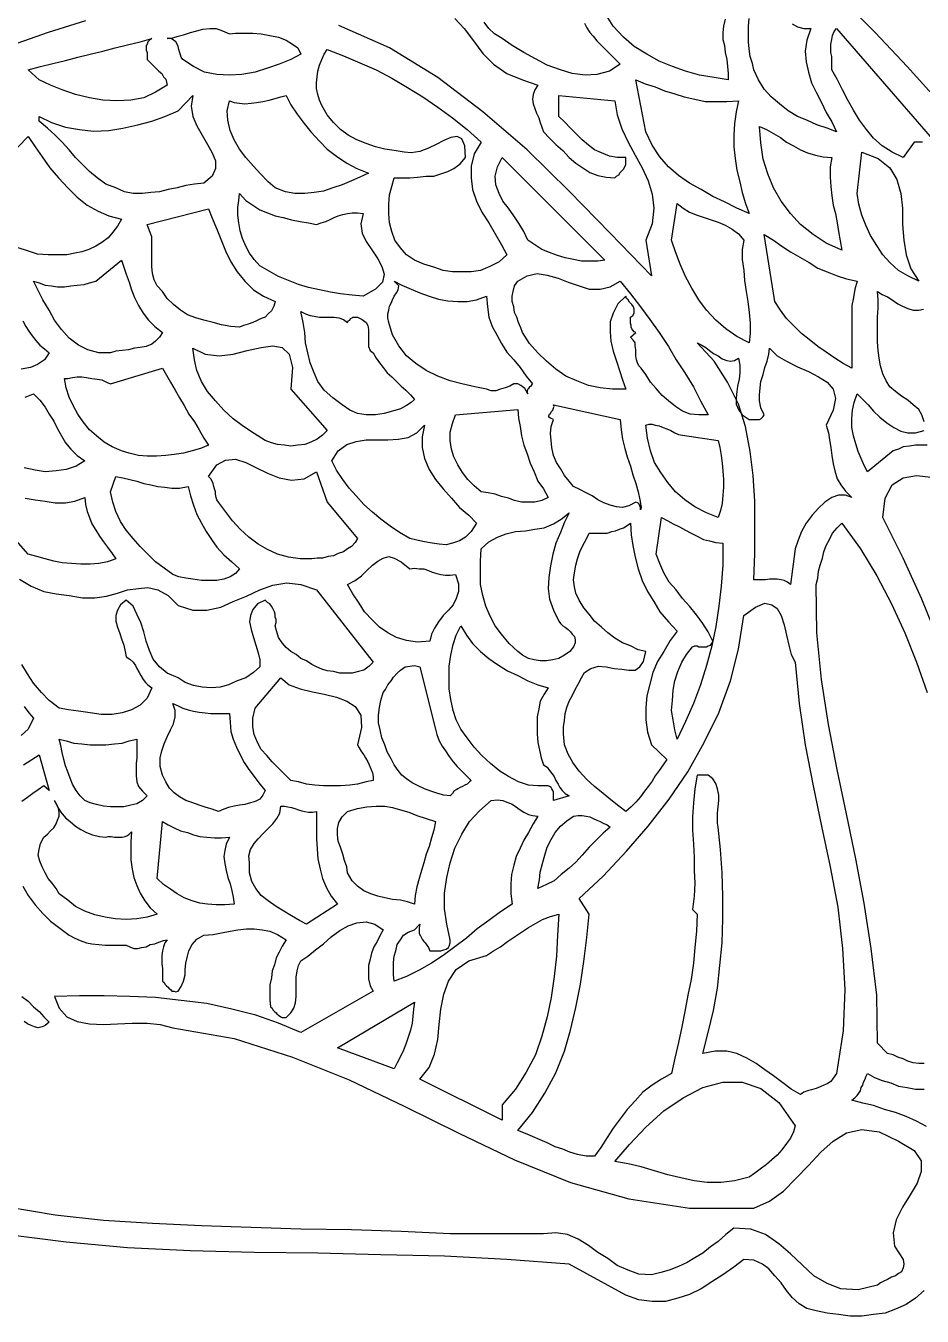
# Model space of a CAD drawing. Extents: x 0.02 to 8.71, y 0.02 to 7.01.
# Drawn here: x 4.804 to 5.957, y 1.88 to 3.54 of the extents above; entities that cross this region are included whole.
import ezdxf

# ---------------------------------------------------------------- set-up
doc = ezdxf.new("R2010")
doc.units = 0
doc.layers.add('1', color=7, linetype='Continuous')

msp = doc.modelspace()

# ---------------------------------------------------------------- linework, layer by layer
for points in [[(4.799, 2.291), (4.807, 2.285), (4.814, 2.278), (4.821, 2.272), (4.827, 2.265), (4.834, 2.258), (4.829, 2.254), (4.825, 2.252), (4.82, 2.251), (4.815, 2.252), (4.811, 2.254), (4.806, 2.256), (4.802, 2.259)], [(5.96, 1.913), (5.949, 1.903), (5.937, 1.895), (5.923, 1.889), (5.91, 1.884), (5.895, 1.882), (5.88, 1.88), (5.865, 1.88), (5.85, 1.882), (5.835, 1.884), (5.821, 1.887), (5.809, 1.89), (5.799, 1.896), (5.79, 1.904), (5.783, 1.913), (5.776, 1.923), (5.768, 1.932), (5.76, 1.941), (5.752, 1.947), (5.741, 1.952), (5.728, 1.953), (5.715, 1.943), (5.701, 1.933), (5.687, 1.924), (5.673, 1.915), (5.658, 1.908), (5.643, 1.903), (5.627, 1.899), (5.61, 1.899), (5.593, 1.901), (5.576, 1.907), (5.503, 1.947), (5.423, 1.953), (5.343, 1.957), (5.261, 1.959), (5.18, 1.961), (5.098, 1.962), (5.016, 1.964), (4.935, 1.968), (4.856, 1.975), (4.778, 1.985)]]:
    msp.add_lwpolyline(points)
at = {"layer": '1'}
for points in [[(5.978, 3.443), (5.938, 3.487), (5.897, 3.531), (5.855, 3.573)], [(5.704, 3.548), (5.702, 3.539), (5.701, 3.531), (5.701, 3.522), (5.703, 3.514), (5.704, 3.505), (5.706, 3.496), (5.707, 3.487), (5.708, 3.478), (5.708, 3.47), (5.69, 3.473), (5.671, 3.476), (5.653, 3.481), (5.636, 3.487), (5.619, 3.494), (5.603, 3.503), (5.587, 3.513), (5.573, 3.525), (5.56, 3.539), (5.549, 3.556)], [(4.881, 3.546), (4.833, 3.531), (4.785, 3.514)], [(5.066, 3.529), (5.074, 3.53), (5.085, 3.53), (5.096, 3.53), (5.107, 3.529), (5.118, 3.527), (5.129, 3.525), (5.139, 3.521), (5.147, 3.516), (5.154, 3.511), (5.158, 3.503), (5.145, 3.496), (5.13, 3.49), (5.115, 3.485), (5.099, 3.48), (5.082, 3.477), (5.066, 3.476), (5.05, 3.477), (5.034, 3.48), (5.02, 3.487), (5.006, 3.496), (5.004, 3.499), (5.003, 3.502), (5.002, 3.506), (5.001, 3.509), (5, 3.513), (4.999, 3.516), (4.997, 3.519), (4.994, 3.521), (4.991, 3.523), (4.986, 3.523), (4.993, 3.524), (5, 3.526), (5.007, 3.528), (5.016, 3.531), (5.024, 3.533), (5.032, 3.535), (5.041, 3.536), (5.049, 3.536), (5.057, 3.533), (5.066, 3.529)], [(5.356, 3.549), (5.368, 3.536), (5.38, 3.52), (5.392, 3.504), (5.406, 3.49), (5.423, 3.478), (5.443, 3.47), (5.463, 3.463), (5.459, 3.457), (5.457, 3.451), (5.456, 3.445), (5.457, 3.439), (5.459, 3.433), (5.461, 3.427), (5.464, 3.421), (5.466, 3.415), (5.468, 3.409), (5.47, 3.403), (5.478, 3.395), (5.486, 3.387), (5.495, 3.379), (5.503, 3.37), (5.512, 3.363), (5.521, 3.357), (5.53, 3.351), (5.54, 3.347), (5.551, 3.345), (5.562, 3.344), (5.564, 3.346), (5.567, 3.348), (5.569, 3.351), (5.571, 3.353), (5.573, 3.355), (5.575, 3.358), (5.576, 3.361), (5.576, 3.364), (5.576, 3.367), (5.576, 3.37), (5.565, 3.37), (5.555, 3.372), (5.545, 3.376), (5.536, 3.38), (5.528, 3.386), (5.52, 3.393), (5.512, 3.401), (5.505, 3.408), (5.497, 3.416), (5.49, 3.423), (5.49, 3.45), (5.562, 3.443), (5.565, 3.425), (5.571, 3.407), (5.579, 3.39), (5.588, 3.373), (5.597, 3.357), (5.605, 3.34), (5.61, 3.323), (5.612, 3.305), (5.61, 3.285), (5.602, 3.264), (5.609, 3.218), (5.556, 3.273), (5.503, 3.327), (5.449, 3.38), (5.392, 3.429), (5.334, 3.473), (5.272, 3.511), (5.207, 3.54)], [(5.523, 3.543), (5.526, 3.537), (5.53, 3.531), (5.534, 3.526), (5.539, 3.52), (5.544, 3.515), (5.549, 3.51), (5.554, 3.505), (5.559, 3.5), (5.564, 3.495), (5.569, 3.49), (5.555, 3.481), (5.539, 3.477), (5.524, 3.476), (5.507, 3.478), (5.492, 3.483), (5.475, 3.489), (5.46, 3.497), (5.445, 3.505), (5.43, 3.514), (5.417, 3.523), (5.407, 3.529), (5.4, 3.536), (5.394, 3.544)], [(5.814, 3.536), (5.809, 3.521), (5.807, 3.507), (5.808, 3.493), (5.811, 3.48), (5.815, 3.466), (5.821, 3.454), (5.828, 3.441), (5.834, 3.428), (5.841, 3.416), (5.847, 3.403), (5.835, 3.408), (5.822, 3.412), (5.809, 3.418), (5.797, 3.423), (5.785, 3.43), (5.774, 3.439), (5.763, 3.448), (5.754, 3.458), (5.747, 3.47), (5.741, 3.483), (5.739, 3.491), (5.736, 3.5), (5.735, 3.51), (5.734, 3.519), (5.734, 3.529), (5.734, 3.539), (5.735, 3.549)], [(5.79, 3.542), (5.797, 3.538), (5.805, 3.536), (5.814, 3.536)], [(5.958, 3.39), (5.955, 3.39), (5.952, 3.39), (5.949, 3.39), (5.947, 3.39), (5.933, 3.37), (5.919, 3.377), (5.906, 3.385), (5.895, 3.395), (5.886, 3.406), (5.877, 3.418), (5.869, 3.431), (5.862, 3.444), (5.855, 3.457), (5.848, 3.471), (5.841, 3.483), (5.841, 3.488), (5.841, 3.494), (5.841, 3.5), (5.84, 3.505), (5.84, 3.511), (5.84, 3.516), (5.841, 3.522), (5.842, 3.527), (5.844, 3.532), (5.847, 3.536), (6.066, 3.284)], [(4.966, 3.523), (4.963, 3.521), (4.961, 3.519), (4.96, 3.516), (4.959, 3.514), (4.959, 3.511), (4.959, 3.508), (4.96, 3.505), (4.96, 3.502), (4.96, 3.499), (4.96, 3.496), (4.963, 3.493), (4.966, 3.49), (4.969, 3.487), (4.972, 3.484), (4.975, 3.481), (4.979, 3.478), (4.981, 3.474), (4.984, 3.471), (4.985, 3.467), (4.986, 3.463), (4.971, 3.454), (4.956, 3.447), (4.939, 3.444), (4.921, 3.443), (4.903, 3.444), (4.886, 3.447), (4.868, 3.451), (4.851, 3.457), (4.836, 3.463), (4.821, 3.47), (4.807, 3.483), (4.823, 3.487), (4.839, 3.491), (4.855, 3.495), (4.871, 3.499), (4.887, 3.503), (4.903, 3.507), (4.919, 3.511), (4.935, 3.515), (4.951, 3.519), (4.966, 3.523)], [(5.39, 3.39), (5.381, 3.375), (5.377, 3.359), (5.377, 3.344), (5.379, 3.329), (5.384, 3.314), (5.391, 3.3), (5.4, 3.286), (5.408, 3.272), (5.416, 3.258), (5.423, 3.245), (5.413, 3.236), (5.401, 3.23), (5.389, 3.225), (5.377, 3.223), (5.365, 3.223), (5.353, 3.223), (5.341, 3.225), (5.329, 3.229), (5.316, 3.233), (5.304, 3.238), (5.294, 3.245), (5.286, 3.254), (5.279, 3.264), (5.275, 3.275), (5.272, 3.286), (5.271, 3.298), (5.271, 3.31), (5.272, 3.322), (5.275, 3.333), (5.278, 3.344), (5.288, 3.344), (5.298, 3.344), (5.308, 3.345), (5.319, 3.346), (5.329, 3.346), (5.338, 3.349), (5.347, 3.352), (5.355, 3.356), (5.363, 3.362), (5.37, 3.37), (5.369, 3.385), (5.365, 3.394), (5.359, 3.397), (5.351, 3.396), (5.342, 3.392), (5.332, 3.387), (5.322, 3.382), (5.311, 3.378), (5.3, 3.376), (5.291, 3.377), (5.278, 3.379), (5.266, 3.381), (5.254, 3.384), (5.242, 3.388), (5.23, 3.393), (5.219, 3.399), (5.209, 3.406), (5.2, 3.415), (5.192, 3.425), (5.185, 3.437), (5.182, 3.444), (5.18, 3.451), (5.178, 3.459), (5.178, 3.466), (5.179, 3.474), (5.18, 3.481), (5.182, 3.489), (5.185, 3.496), (5.188, 3.503), (5.192, 3.509), (5.213, 3.501), (5.234, 3.492), (5.255, 3.483), (5.275, 3.472), (5.295, 3.46), (5.315, 3.448), (5.334, 3.435), (5.353, 3.421), (5.372, 3.406), (5.39, 3.39)], [(5.721, 3.443), (5.718, 3.429), (5.716, 3.414), (5.715, 3.399), (5.715, 3.384), (5.717, 3.369), (5.719, 3.354), (5.723, 3.339), (5.726, 3.325), (5.73, 3.311), (5.735, 3.298), (5.719, 3.305), (5.703, 3.313), (5.688, 3.32), (5.673, 3.329), (5.658, 3.337), (5.644, 3.347), (5.631, 3.358), (5.62, 3.371), (5.61, 3.386), (5.602, 3.403), (5.589, 3.47), (5.601, 3.465), (5.614, 3.461), (5.626, 3.456), (5.639, 3.452), (5.651, 3.448), (5.665, 3.445), (5.678, 3.442), (5.692, 3.442), (5.706, 3.442), (5.721, 3.443)], [(5.033, 3.337), (5.021, 3.336), (5.01, 3.334), (4.999, 3.331), (4.987, 3.329), (4.976, 3.326), (4.965, 3.325), (4.954, 3.324), (4.942, 3.324), (4.931, 3.326), (4.92, 3.331), (4.907, 3.336), (4.896, 3.344), (4.886, 3.352), (4.877, 3.361), (4.868, 3.37), (4.86, 3.38), (4.851, 3.39), (4.842, 3.399), (4.832, 3.408), (4.821, 3.417), (4.821, 3.423), (4.837, 3.415), (4.855, 3.409), (4.873, 3.406), (4.891, 3.404), (4.911, 3.405), (4.929, 3.408), (4.948, 3.412), (4.966, 3.417), (4.983, 3.423), (5, 3.43), (5.019, 3.45), (5.017, 3.436), (5.019, 3.423), (5.024, 3.411), (5.031, 3.399), (5.038, 3.387), (5.044, 3.376), (5.048, 3.366), (5.048, 3.356), (5.044, 3.346), (5.033, 3.337)], [(5.245, 3.35), (5.234, 3.345), (5.223, 3.34), (5.211, 3.335), (5.199, 3.331), (5.187, 3.327), (5.175, 3.325), (5.163, 3.324), (5.15, 3.324), (5.138, 3.326), (5.125, 3.331), (5.116, 3.339), (5.106, 3.349), (5.097, 3.359), (5.087, 3.37), (5.079, 3.381), (5.072, 3.393), (5.067, 3.405), (5.064, 3.418), (5.063, 3.43), (5.066, 3.443), (5.072, 3.441), (5.079, 3.44), (5.086, 3.439), (5.094, 3.44), (5.101, 3.441), (5.109, 3.442), (5.117, 3.444), (5.125, 3.446), (5.132, 3.448), (5.139, 3.45), (5.145, 3.438), (5.153, 3.426), (5.162, 3.414), (5.171, 3.403), (5.182, 3.391), (5.192, 3.381), (5.204, 3.372), (5.217, 3.363), (5.23, 3.356), (5.245, 3.35)], [(5.841, 3.37), (5.839, 3.358), (5.839, 3.345), (5.84, 3.333), (5.841, 3.321), (5.843, 3.309), (5.846, 3.298), (5.848, 3.286), (5.85, 3.275), (5.852, 3.263), (5.854, 3.251), (5.834, 3.26), (5.817, 3.271), (5.801, 3.284), (5.788, 3.298), (5.776, 3.314), (5.766, 3.331), (5.759, 3.349), (5.753, 3.368), (5.75, 3.389), (5.748, 3.41), (5.757, 3.406), (5.766, 3.401), (5.775, 3.396), (5.783, 3.39), (5.792, 3.385), (5.801, 3.38), (5.81, 3.376), (5.82, 3.373), (5.83, 3.371), (5.841, 3.37)], [(4.781, 3.37), (4.807, 3.397), (4.816, 3.384), (4.825, 3.371), (4.835, 3.357), (4.846, 3.344), (4.858, 3.331), (4.87, 3.319), (4.883, 3.309), (4.897, 3.301), (4.911, 3.295), (4.927, 3.291), (4.922, 3.282), (4.916, 3.274), (4.91, 3.267), (4.902, 3.261), (4.894, 3.256), (4.885, 3.252), (4.876, 3.249), (4.867, 3.247), (4.857, 3.245), (4.847, 3.245), (4.833, 3.245), (4.819, 3.246), (4.806, 3.25), (4.794, 3.254)], [(5.549, 3.238), (5.54, 3.237), (5.53, 3.237), (5.519, 3.237), (5.509, 3.239), (5.498, 3.241), (5.488, 3.244), (5.478, 3.248), (5.468, 3.252), (5.459, 3.258), (5.45, 3.264), (5.445, 3.275), (5.439, 3.285), (5.432, 3.295), (5.425, 3.305), (5.418, 3.314), (5.413, 3.324), (5.409, 3.335), (5.408, 3.346), (5.411, 3.358), (5.417, 3.37), (5.549, 3.238)], [(5.953, 3.211), (5.939, 3.218), (5.927, 3.225), (5.916, 3.235), (5.907, 3.245), (5.899, 3.257), (5.891, 3.27), (5.885, 3.283), (5.88, 3.296), (5.876, 3.31), (5.874, 3.324), (5.88, 3.377), (5.901, 3.369), (5.916, 3.357), (5.925, 3.342), (5.93, 3.324), (5.932, 3.305), (5.932, 3.284), (5.934, 3.264), (5.937, 3.245), (5.943, 3.227), (5.953, 3.211)], [(5.178, 3.284), (5.184, 3.286), (5.19, 3.288), (5.195, 3.29), (5.201, 3.293), (5.206, 3.295), (5.212, 3.297), (5.218, 3.298), (5.224, 3.299), (5.231, 3.299), (5.238, 3.298), (5.235, 3.285), (5.237, 3.273), (5.242, 3.262), (5.25, 3.25), (5.257, 3.24), (5.262, 3.23), (5.265, 3.22), (5.263, 3.21), (5.254, 3.201), (5.238, 3.192), (5.224, 3.193), (5.209, 3.195), (5.196, 3.197), (5.182, 3.2), (5.168, 3.203), (5.155, 3.207), (5.142, 3.212), (5.129, 3.217), (5.117, 3.224), (5.105, 3.231), (5.098, 3.239), (5.092, 3.247), (5.087, 3.256), (5.083, 3.266), (5.08, 3.276), (5.078, 3.286), (5.077, 3.296), (5.077, 3.306), (5.078, 3.315), (5.079, 3.324), (5.087, 3.315), (5.096, 3.309), (5.105, 3.303), (5.115, 3.299), (5.125, 3.295), (5.135, 3.293), (5.146, 3.29), (5.157, 3.288), (5.168, 3.286), (5.178, 3.284)], [(5.125, 3.185), (5.123, 3.179), (5.12, 3.173), (5.116, 3.169), (5.112, 3.165), (5.107, 3.163), (5.101, 3.16), (5.096, 3.158), (5.09, 3.156), (5.084, 3.154), (5.079, 3.152), (5.068, 3.153), (5.056, 3.155), (5.045, 3.158), (5.033, 3.161), (5.023, 3.164), (5.012, 3.168), (5.003, 3.174), (4.994, 3.181), (4.986, 3.189), (4.98, 3.198), (4.973, 3.205), (4.969, 3.213), (4.967, 3.221), (4.966, 3.23), (4.966, 3.24), (4.966, 3.25), (4.966, 3.259), (4.966, 3.268), (4.963, 3.276), (4.96, 3.284), (5.039, 3.304), (5.044, 3.292), (5.05, 3.278), (5.055, 3.265), (5.061, 3.25), (5.068, 3.236), (5.076, 3.223), (5.086, 3.211), (5.097, 3.2), (5.11, 3.192), (5.125, 3.185)], [(5.728, 3.264), (5.726, 3.252), (5.726, 3.239), (5.728, 3.225), (5.729, 3.212), (5.731, 3.198), (5.733, 3.185), (5.735, 3.171), (5.736, 3.157), (5.736, 3.144), (5.735, 3.132), (5.719, 3.14), (5.705, 3.15), (5.692, 3.161), (5.68, 3.174), (5.67, 3.187), (5.661, 3.202), (5.653, 3.217), (5.646, 3.233), (5.64, 3.249), (5.635, 3.264), (5.642, 3.311), (5.65, 3.305), (5.658, 3.3), (5.668, 3.296), (5.677, 3.293), (5.686, 3.29), (5.695, 3.287), (5.704, 3.283), (5.713, 3.278), (5.721, 3.272), (5.728, 3.264)], [(5.874, 3.211), (5.871, 3.201), (5.869, 3.19), (5.867, 3.18), (5.867, 3.168), (5.867, 3.157), (5.867, 3.145), (5.867, 3.134), (5.867, 3.122), (5.867, 3.11), (5.867, 3.099), (5.856, 3.105), (5.845, 3.112), (5.834, 3.12), (5.823, 3.127), (5.812, 3.136), (5.802, 3.144), (5.793, 3.153), (5.783, 3.163), (5.775, 3.174), (5.768, 3.185), (5.754, 3.271), (5.766, 3.264), (5.777, 3.256), (5.788, 3.249), (5.8, 3.242), (5.812, 3.235), (5.823, 3.228), (5.835, 3.223), (5.848, 3.218), (5.86, 3.214), (5.874, 3.211)], [(4.98, 3.145), (4.976, 3.139), (4.971, 3.134), (4.966, 3.13), (4.959, 3.127), (4.951, 3.126), (4.944, 3.125), (4.936, 3.123), (4.928, 3.122), (4.92, 3.121), (4.913, 3.119), (4.898, 3.119), (4.884, 3.123), (4.872, 3.129), (4.86, 3.138), (4.85, 3.149), (4.841, 3.161), (4.834, 3.174), (4.826, 3.187), (4.82, 3.199), (4.814, 3.211), (4.821, 3.209), (4.829, 3.206), (4.837, 3.205), (4.845, 3.204), (4.854, 3.204), (4.862, 3.205), (4.87, 3.206), (4.879, 3.207), (4.886, 3.209), (4.894, 3.211), (4.927, 3.238), (4.93, 3.229), (4.933, 3.22), (4.937, 3.21), (4.94, 3.2), (4.944, 3.19), (4.949, 3.18), (4.955, 3.17), (4.962, 3.161), (4.97, 3.153), (4.98, 3.145)], [(5.569, 3.211), (5.582, 3.195), (5.595, 3.178), (5.607, 3.162), (5.619, 3.145), (5.631, 3.127), (5.641, 3.11), (5.652, 3.093), (5.663, 3.075), (5.672, 3.057), (5.682, 3.039), (5.67, 3.039), (5.659, 3.04), (5.649, 3.044), (5.64, 3.05), (5.631, 3.057), (5.623, 3.064), (5.615, 3.073), (5.608, 3.081), (5.602, 3.091), (5.596, 3.099), (5.593, 3.102), (5.591, 3.106), (5.59, 3.11), (5.589, 3.115), (5.589, 3.119), (5.589, 3.123), (5.588, 3.128), (5.588, 3.132), (5.586, 3.135), (5.582, 3.139), (5.589, 3.145), (5.587, 3.146), (5.585, 3.148), (5.584, 3.15), (5.583, 3.152), (5.583, 3.154), (5.582, 3.157), (5.582, 3.159), (5.582, 3.162), (5.582, 3.165), (5.585, 3.167), (5.587, 3.17), (5.587, 3.173), (5.587, 3.175), (5.586, 3.178), (5.584, 3.181), (5.581, 3.184), (5.579, 3.187), (5.577, 3.189), (5.576, 3.192), (5.566, 3.182), (5.56, 3.17), (5.556, 3.159), (5.556, 3.146), (5.557, 3.134), (5.56, 3.121), (5.564, 3.108), (5.568, 3.096), (5.572, 3.084), (5.576, 3.072), (5.559, 3.072), (5.543, 3.074), (5.528, 3.077), (5.513, 3.083), (5.499, 3.089), (5.486, 3.098), (5.474, 3.108), (5.463, 3.119), (5.452, 3.131), (5.443, 3.145), (5.441, 3.151), (5.438, 3.158), (5.436, 3.165), (5.433, 3.171), (5.432, 3.178), (5.43, 3.185), (5.43, 3.192), (5.431, 3.198), (5.433, 3.205), (5.437, 3.211), (5.449, 3.218), (5.462, 3.221), (5.475, 3.219), (5.489, 3.215), (5.502, 3.21), (5.516, 3.205), (5.529, 3.201), (5.543, 3.201), (5.556, 3.204), (5.569, 3.211)], [(5.397, 3.192), (5.398, 3.178), (5.4, 3.165), (5.404, 3.153), (5.41, 3.142), (5.416, 3.131), (5.423, 3.12), (5.432, 3.11), (5.44, 3.1), (5.448, 3.089), (5.456, 3.079), (5.455, 3.078), (5.454, 3.076), (5.452, 3.075), (5.451, 3.073), (5.45, 3.072), (5.449, 3.07), (5.449, 3.068), (5.45, 3.066), (5.446, 3.073), (5.441, 3.077), (5.437, 3.079), (5.432, 3.079), (5.427, 3.076), (5.421, 3.074), (5.415, 3.072), (5.409, 3.07), (5.403, 3.07), (5.397, 3.072), (5.382, 3.075), (5.365, 3.079), (5.35, 3.083), (5.334, 3.089), (5.319, 3.096), (5.306, 3.105), (5.294, 3.115), (5.284, 3.128), (5.276, 3.142), (5.271, 3.158), (5.27, 3.164), (5.27, 3.169), (5.271, 3.174), (5.272, 3.179), (5.274, 3.183), (5.276, 3.187), (5.278, 3.192), (5.281, 3.196), (5.283, 3.2), (5.284, 3.205), (5.278, 3.211), (5.288, 3.206), (5.3, 3.201), (5.311, 3.196), (5.323, 3.192), (5.335, 3.188), (5.347, 3.186), (5.36, 3.185), (5.372, 3.185), (5.384, 3.187), (5.397, 3.192)], [(5.96, 3.03), (5.957, 3.039), (5.953, 3.046), (5.946, 3.052), (5.939, 3.058), (5.931, 3.063), (5.923, 3.069), (5.916, 3.075), (5.911, 3.083), (5.907, 3.092), (5.904, 3.102), (5.902, 3.112), (5.901, 3.122), (5.9, 3.133), (5.9, 3.144), (5.9, 3.155), (5.9, 3.165), (5.901, 3.177), (5.901, 3.187), (5.9, 3.198), (5.906, 3.194), (5.913, 3.191), (5.919, 3.187), (5.926, 3.182), (5.932, 3.179), (5.939, 3.176), (5.946, 3.174), (5.953, 3.174), (5.959, 3.175)], [(5.218, 3.158), (5.219, 3.16), (5.221, 3.161), (5.222, 3.163), (5.224, 3.164), (5.225, 3.165), (5.227, 3.165), (5.229, 3.165), (5.231, 3.165), (5.237, 3.162), (5.242, 3.158), (5.244, 3.154), (5.245, 3.149), (5.245, 3.143), (5.245, 3.138), (5.245, 3.132), (5.245, 3.127), (5.247, 3.122), (5.251, 3.119), (5.255, 3.112), (5.259, 3.106), (5.264, 3.1), (5.269, 3.093), (5.275, 3.088), (5.281, 3.082), (5.287, 3.076), (5.293, 3.071), (5.299, 3.065), (5.304, 3.059), (5.3, 3.055), (5.294, 3.051), (5.286, 3.047), (5.276, 3.044), (5.265, 3.041), (5.254, 3.039), (5.242, 3.039), (5.231, 3.041), (5.221, 3.045), (5.211, 3.052), (5.199, 3.061), (5.188, 3.071), (5.18, 3.082), (5.175, 3.093), (5.17, 3.106), (5.167, 3.119), (5.164, 3.132), (5.163, 3.145), (5.161, 3.158), (5.158, 3.172), (5.164, 3.169), (5.17, 3.167), (5.175, 3.166), (5.182, 3.165), (5.188, 3.165), (5.195, 3.165), (5.201, 3.165), (5.207, 3.164), (5.213, 3.162), (5.218, 3.158)], [(4.8, 3.16), (4.804, 3.153), (4.808, 3.147), (4.812, 3.141), (4.817, 3.135), (4.822, 3.129), (4.828, 3.124), (4.834, 3.119), (4.828, 3.11), (4.819, 3.104), (4.81, 3.1), (4.798, 3.098)], [(5.145, 3.072), (5.192, 3.019), (5.186, 3.013), (5.179, 3.008), (5.171, 3.004), (5.163, 3.001), (5.154, 3), (5.145, 2.999), (5.137, 3), (5.128, 3.001), (5.12, 3.003), (5.112, 3.006), (5.098, 3.015), (5.084, 3.024), (5.071, 3.034), (5.059, 3.045), (5.048, 3.057), (5.038, 3.069), (5.03, 3.082), (5.024, 3.096), (5.021, 3.11), (5.019, 3.125), (5.035, 3.117), (5.053, 3.115), (5.071, 3.117), (5.089, 3.122), (5.107, 3.126), (5.122, 3.128), (5.134, 3.126), (5.143, 3.117), (5.147, 3.1), (5.145, 3.072)], [(5.721, 3.112), (5.723, 3.103), (5.723, 3.093), (5.722, 3.085), (5.72, 3.076), (5.719, 3.069), (5.718, 3.061), (5.718, 3.053), (5.721, 3.046), (5.726, 3.039), (5.735, 3.033), (5.737, 3.033), (5.74, 3.033), (5.743, 3.033), (5.746, 3.033), (5.748, 3.033), (5.75, 3.034), (5.752, 3.036), (5.753, 3.037), (5.754, 3.039), (5.75, 3.048), (5.748, 3.057), (5.748, 3.065), (5.749, 3.074), (5.75, 3.082), (5.753, 3.091), (5.755, 3.1), (5.758, 3.108), (5.76, 3.117), (5.761, 3.125), (5.771, 3.115), (5.783, 3.108), (5.797, 3.101), (5.811, 3.095), (5.824, 3.088), (5.835, 3.081), (5.843, 3.072), (5.846, 3.06), (5.843, 3.045), (5.834, 3.026), (5.837, 3.016), (5.838, 3.007), (5.84, 2.997), (5.841, 2.987), (5.843, 2.976), (5.845, 2.967), (5.848, 2.957), (5.853, 2.949), (5.859, 2.941), (5.867, 2.933), (5.859, 2.936), (5.85, 2.936), (5.841, 2.933), (5.832, 2.927), (5.824, 2.919), (5.816, 2.91), (5.808, 2.9), (5.802, 2.889), (5.798, 2.878), (5.794, 2.867), (5.788, 2.821), (5.784, 2.824), (5.78, 2.826), (5.776, 2.827), (5.771, 2.828), (5.766, 2.828), (5.761, 2.828), (5.756, 2.827), (5.751, 2.827), (5.746, 2.827), (5.741, 2.827), (5.742, 2.861), (5.742, 2.895), (5.742, 2.928), (5.74, 2.961), (5.736, 2.992), (5.73, 3.024), (5.721, 3.053), (5.707, 3.081), (5.69, 3.108), (5.668, 3.132), (5.674, 3.129), (5.679, 3.126), (5.684, 3.122), (5.689, 3.118), (5.695, 3.115), (5.7, 3.111), (5.706, 3.109), (5.711, 3.108), (5.716, 3.109), (5.721, 3.112)], [(5.039, 3), (5.029, 2.996), (5.018, 2.993), (5.007, 2.99), (4.995, 2.988), (4.984, 2.987), (4.972, 2.986), (4.96, 2.986), (4.949, 2.987), (4.937, 2.99), (4.927, 2.993), (4.915, 2.998), (4.905, 3.004), (4.895, 3.012), (4.886, 3.02), (4.878, 3.03), (4.871, 3.04), (4.865, 3.051), (4.86, 3.062), (4.856, 3.074), (4.854, 3.086), (4.858, 3.086), (4.864, 3.087), (4.87, 3.088), (4.876, 3.088), (4.882, 3.087), (4.889, 3.086), (4.896, 3.085), (4.902, 3.084), (4.908, 3.081), (4.913, 3.079), (4.98, 3.099), (4.985, 3.09), (4.99, 3.081), (4.996, 3.071), (5.002, 3.061), (5.008, 3.051), (5.014, 3.04), (5.021, 3.03), (5.027, 3.02), (5.033, 3.009), (5.039, 3)], [(4.814, 3.066), (4.822, 3.058), (4.829, 3.049), (4.834, 3.04), (4.84, 3.031), (4.845, 3.021), (4.85, 3.012), (4.855, 3.003), (4.862, 2.995), (4.87, 2.987), (4.88, 2.98), (4.869, 2.973), (4.856, 2.969), (4.843, 2.967), (4.829, 2.966), (4.816, 2.968), (4.802, 2.971)], [(4.803, 3.062), (4.814, 3.066)], [(5.964, 3), (5.956, 3), (5.949, 3), (5.941, 2.999), (5.933, 2.998), (5.927, 2.995), (5.92, 2.993), (5.887, 2.966), (5.883, 2.974), (5.879, 2.983), (5.875, 2.992), (5.872, 3.002), (5.869, 3.012), (5.867, 3.023), (5.867, 3.034), (5.868, 3.045), (5.87, 3.055), (5.874, 3.066), (5.88, 3.06), (5.888, 3.052), (5.895, 3.044), (5.903, 3.036), (5.912, 3.029), (5.921, 3.023), (5.93, 3.018), (5.939, 3.016), (5.949, 3.016), (5.96, 3.019)], [(5.476, 2.933), (5.468, 2.929), (5.459, 2.927), (5.451, 2.927), (5.442, 2.927), (5.433, 2.929), (5.425, 2.932), (5.416, 2.934), (5.408, 2.937), (5.399, 2.939), (5.39, 2.94), (5.381, 2.948), (5.373, 2.956), (5.366, 2.965), (5.36, 2.975), (5.355, 2.985), (5.352, 2.995), (5.35, 3.006), (5.35, 3.017), (5.353, 3.028), (5.357, 3.039), (5.437, 3.046), (5.438, 3.035), (5.44, 3.024), (5.442, 3.012), (5.445, 3), (5.449, 2.989), (5.453, 2.977), (5.458, 2.966), (5.463, 2.954), (5.47, 2.944), (5.476, 2.933)], [(5.569, 3.033), (5.57, 3.02), (5.572, 3.008), (5.575, 2.996), (5.578, 2.985), (5.582, 2.973), (5.585, 2.962), (5.589, 2.951), (5.592, 2.94), (5.594, 2.93), (5.596, 2.92), (5.595, 2.917), (5.595, 2.92), (5.594, 2.922), (5.593, 2.925), (5.591, 2.926), (5.589, 2.927), (5.58, 2.922), (5.572, 2.92), (5.564, 2.921), (5.556, 2.923), (5.548, 2.926), (5.54, 2.93), (5.533, 2.935), (5.525, 2.939), (5.517, 2.943), (5.509, 2.947), (5.503, 2.954), (5.497, 2.961), (5.492, 2.97), (5.487, 2.978), (5.483, 2.987), (5.481, 2.997), (5.48, 3.006), (5.479, 3.015), (5.48, 3.024), (5.483, 3.033), (5.479, 3.035), (5.477, 3.036), (5.477, 3.038), (5.478, 3.04), (5.479, 3.041), (5.48, 3.043), (5.482, 3.045), (5.483, 3.048), (5.484, 3.05), (5.483, 3.052), (5.569, 3.033)], [(5.317, 3.026), (5.314, 3.011), (5.314, 2.997), (5.317, 2.983), (5.323, 2.969), (5.331, 2.956), (5.341, 2.944), (5.352, 2.932), (5.362, 2.92), (5.374, 2.91), (5.384, 2.9), (5.377, 2.889), (5.37, 2.882), (5.362, 2.877), (5.353, 2.874), (5.345, 2.872), (5.336, 2.873), (5.327, 2.874), (5.317, 2.876), (5.307, 2.878), (5.298, 2.88), (5.285, 2.888), (5.273, 2.896), (5.261, 2.905), (5.25, 2.914), (5.239, 2.924), (5.229, 2.935), (5.22, 2.945), (5.212, 2.956), (5.204, 2.968), (5.198, 2.98), (5.206, 2.993), (5.217, 3.001), (5.229, 3.005), (5.242, 3.007), (5.256, 3.007), (5.27, 3.007), (5.283, 3.008), (5.296, 3.01), (5.307, 3.016), (5.317, 3.026)], [(5.695, 3.006), (5.697, 2.997), (5.699, 2.987), (5.7, 2.977), (5.701, 2.967), (5.702, 2.956), (5.702, 2.946), (5.701, 2.936), (5.7, 2.925), (5.698, 2.916), (5.695, 2.907), (5.68, 2.913), (5.665, 2.921), (5.652, 2.93), (5.64, 2.94), (5.63, 2.952), (5.621, 2.965), (5.613, 2.978), (5.608, 2.993), (5.604, 3.009), (5.602, 3.026), (5.606, 3.027), (5.61, 3.027), (5.614, 3.026), (5.619, 3.025), (5.624, 3.023), (5.629, 3.021), (5.634, 3.019), (5.639, 3.016), (5.644, 3.014), (5.649, 3.013), (5.695, 3.006)], [(5.192, 2.927), (5.231, 2.88), (5.228, 2.875), (5.223, 2.87), (5.218, 2.867), (5.213, 2.863), (5.206, 2.861), (5.2, 2.858), (5.193, 2.857), (5.186, 2.855), (5.179, 2.855), (5.172, 2.854), (5.157, 2.854), (5.142, 2.856), (5.128, 2.86), (5.115, 2.866), (5.103, 2.873), (5.091, 2.882), (5.08, 2.892), (5.07, 2.903), (5.061, 2.915), (5.052, 2.927), (5.05, 2.93), (5.049, 2.933), (5.048, 2.937), (5.048, 2.94), (5.047, 2.944), (5.046, 2.947), (5.045, 2.951), (5.044, 2.954), (5.042, 2.957), (5.039, 2.96), (5.05, 2.975), (5.061, 2.981), (5.074, 2.982), (5.087, 2.978), (5.101, 2.971), (5.115, 2.964), (5.13, 2.958), (5.146, 2.955), (5.162, 2.957), (5.178, 2.966), (5.192, 2.927)], [(5.013, 2.947), (5.016, 2.935), (5.02, 2.923), (5.024, 2.911), (5.03, 2.9), (5.036, 2.889), (5.043, 2.879), (5.05, 2.869), (5.059, 2.859), (5.069, 2.85), (5.079, 2.841), (5.074, 2.835), (5.067, 2.831), (5.059, 2.828), (5.05, 2.826), (5.04, 2.826), (5.03, 2.826), (5.019, 2.828), (5.01, 2.829), (5.001, 2.831), (4.993, 2.834), (4.982, 2.842), (4.971, 2.85), (4.961, 2.86), (4.951, 2.87), (4.942, 2.88), (4.933, 2.891), (4.926, 2.902), (4.92, 2.915), (4.916, 2.927), (4.913, 2.94), (4.92, 2.96), (4.929, 2.958), (4.938, 2.956), (4.947, 2.954), (4.956, 2.951), (4.965, 2.949), (4.974, 2.947), (4.983, 2.946), (4.992, 2.945), (5.002, 2.945), (5.013, 2.947)], [(5.979, 2.748), (5.957, 2.802), (5.933, 2.855), (5.907, 2.907), (5.91, 2.932), (5.919, 2.949), (5.933, 2.958), (5.95, 2.961), (5.969, 2.959)], [(4.88, 2.933), (4.881, 2.924), (4.883, 2.915), (4.886, 2.907), (4.889, 2.899), (4.894, 2.891), (4.899, 2.883), (4.904, 2.876), (4.909, 2.869), (4.915, 2.861), (4.92, 2.854), (4.909, 2.85), (4.898, 2.848), (4.887, 2.847), (4.875, 2.847), (4.863, 2.848), (4.851, 2.849), (4.84, 2.851), (4.829, 2.854), (4.818, 2.857), (4.807, 2.86), (4.754, 2.92)], [(4.803, 2.932), (4.816, 2.93), (4.829, 2.928), (4.842, 2.926), (4.855, 2.926), (4.867, 2.928), (4.88, 2.933)], [(5.503, 2.913), (5.497, 2.901), (5.492, 2.888), (5.486, 2.874), (5.482, 2.86), (5.479, 2.845), (5.477, 2.83), (5.476, 2.816), (5.478, 2.802), (5.483, 2.788), (5.49, 2.774), (5.492, 2.771), (5.495, 2.768), (5.498, 2.766), (5.502, 2.763), (5.505, 2.76), (5.507, 2.757), (5.51, 2.754), (5.511, 2.75), (5.511, 2.746), (5.509, 2.741), (5.504, 2.735), (5.497, 2.73), (5.49, 2.726), (5.482, 2.724), (5.474, 2.723), (5.466, 2.723), (5.458, 2.724), (5.451, 2.726), (5.443, 2.73), (5.437, 2.735), (5.426, 2.745), (5.416, 2.757), (5.408, 2.768), (5.401, 2.781), (5.396, 2.793), (5.392, 2.807), (5.389, 2.821), (5.389, 2.836), (5.389, 2.851), (5.39, 2.867), (5.4, 2.876), (5.411, 2.882), (5.422, 2.886), (5.434, 2.889), (5.447, 2.89), (5.459, 2.892), (5.471, 2.894), (5.483, 2.899), (5.493, 2.905), (5.503, 2.913)], [(5.701, 2.874), (5.701, 2.846), (5.699, 2.819), (5.696, 2.793), (5.692, 2.767), (5.687, 2.742), (5.68, 2.717), (5.672, 2.692), (5.663, 2.668), (5.653, 2.645), (5.642, 2.622), (5.639, 2.634), (5.637, 2.647), (5.635, 2.659), (5.636, 2.672), (5.637, 2.685), (5.639, 2.697), (5.643, 2.709), (5.648, 2.721), (5.654, 2.731), (5.662, 2.741), (5.665, 2.742), (5.668, 2.742), (5.67, 2.741), (5.673, 2.741), (5.677, 2.741), (5.68, 2.741), (5.682, 2.742), (5.685, 2.743), (5.687, 2.745), (5.688, 2.748), (5.682, 2.76), (5.675, 2.771), (5.667, 2.782), (5.658, 2.793), (5.649, 2.803), (5.641, 2.814), (5.632, 2.824), (5.625, 2.836), (5.62, 2.848), (5.615, 2.86), (5.622, 2.907), (5.63, 2.903), (5.637, 2.899), (5.645, 2.895), (5.653, 2.891), (5.66, 2.887), (5.668, 2.883), (5.676, 2.879), (5.684, 2.877), (5.692, 2.875), (5.701, 2.874)], [(5.642, 2.761), (5.633, 2.749), (5.625, 2.735), (5.617, 2.722), (5.611, 2.708), (5.607, 2.693), (5.603, 2.678), (5.602, 2.663), (5.602, 2.647), (5.604, 2.631), (5.609, 2.615), (5.629, 2.596), (5.624, 2.589), (5.619, 2.582), (5.614, 2.575), (5.61, 2.568), (5.605, 2.561), (5.6, 2.555), (5.595, 2.548), (5.589, 2.541), (5.583, 2.535), (5.576, 2.529), (5.567, 2.536), (5.557, 2.544), (5.547, 2.552), (5.536, 2.561), (5.526, 2.57), (5.516, 2.581), (5.508, 2.592), (5.502, 2.603), (5.497, 2.615), (5.496, 2.629), (5.496, 2.638), (5.497, 2.646), (5.498, 2.655), (5.5, 2.663), (5.503, 2.671), (5.507, 2.678), (5.511, 2.686), (5.515, 2.693), (5.519, 2.701), (5.523, 2.708), (5.531, 2.713), (5.541, 2.716), (5.551, 2.715), (5.561, 2.713), (5.571, 2.712), (5.58, 2.711), (5.588, 2.711), (5.594, 2.715), (5.599, 2.722), (5.602, 2.735), (5.592, 2.737), (5.582, 2.742), (5.572, 2.746), (5.562, 2.752), (5.553, 2.759), (5.545, 2.766), (5.536, 2.774), (5.529, 2.783), (5.522, 2.791), (5.516, 2.801), (5.512, 2.81), (5.51, 2.818), (5.509, 2.827), (5.51, 2.836), (5.512, 2.846), (5.514, 2.854), (5.517, 2.863), (5.521, 2.871), (5.525, 2.879), (5.529, 2.887), (5.536, 2.887), (5.541, 2.887), (5.547, 2.887), (5.552, 2.887), (5.558, 2.889), (5.563, 2.89), (5.568, 2.892), (5.573, 2.894), (5.578, 2.897), (5.582, 2.9), (5.583, 2.885), (5.585, 2.871), (5.588, 2.856), (5.592, 2.841), (5.597, 2.826), (5.604, 2.812), (5.612, 2.799), (5.62, 2.786), (5.631, 2.773), (5.642, 2.761)], [(5.96, 2.205), (5.953, 2.205), (5.946, 2.206), (5.939, 2.208), (5.933, 2.211), (5.926, 2.213), (5.92, 2.216), (5.913, 2.218), (5.9, 2.231), (5.899, 2.293), (5.892, 2.353), (5.883, 2.411), (5.872, 2.468), (5.86, 2.526), (5.848, 2.583), (5.837, 2.641), (5.828, 2.699), (5.822, 2.759), (5.821, 2.821), (5.823, 2.829), (5.824, 2.838), (5.826, 2.846), (5.829, 2.855), (5.831, 2.863), (5.834, 2.871), (5.838, 2.879), (5.842, 2.887), (5.848, 2.894), (5.854, 2.9), (5.878, 2.867), (5.899, 2.832), (5.918, 2.796), (5.935, 2.759), (5.95, 2.721), (5.964, 2.682)], [(5.357, 2.834), (5.361, 2.822), (5.361, 2.812), (5.358, 2.803), (5.354, 2.795), (5.348, 2.788), (5.341, 2.781), (5.335, 2.773), (5.33, 2.765), (5.326, 2.757), (5.324, 2.748), (5.308, 2.747), (5.294, 2.749), (5.281, 2.753), (5.27, 2.759), (5.259, 2.766), (5.25, 2.775), (5.24, 2.786), (5.233, 2.797), (5.225, 2.809), (5.218, 2.821), (5.228, 2.826), (5.236, 2.832), (5.243, 2.839), (5.25, 2.846), (5.257, 2.851), (5.264, 2.855), (5.271, 2.857), (5.278, 2.855), (5.287, 2.85), (5.298, 2.841), (5.304, 2.842), (5.31, 2.841), (5.316, 2.841), (5.322, 2.839), (5.327, 2.837), (5.333, 2.835), (5.338, 2.834), (5.344, 2.833), (5.35, 2.833), (5.357, 2.834)], [(4.796, 2.828), (4.811, 2.819), (4.827, 2.812), (4.843, 2.809), (4.86, 2.807), (4.877, 2.804), (4.893, 2.804), (4.908, 2.806), (4.922, 2.81), (4.935, 2.814), (4.949, 2.816), (4.961, 2.817), (4.974, 2.814), (4.987, 2.807), (5, 2.794), (5.019, 2.788), (5.037, 2.788), (5.055, 2.792), (5.071, 2.799), (5.088, 2.806), (5.105, 2.814), (5.122, 2.82), (5.14, 2.823), (5.158, 2.821), (5.178, 2.814), (5.251, 2.721), (5.246, 2.716), (5.239, 2.711), (5.232, 2.709), (5.224, 2.707), (5.216, 2.707), (5.208, 2.707), (5.2, 2.709), (5.192, 2.71), (5.185, 2.712), (5.178, 2.715), (5.172, 2.718), (5.165, 2.723), (5.158, 2.726), (5.152, 2.731), (5.145, 2.735), (5.139, 2.74), (5.134, 2.746), (5.129, 2.753), (5.127, 2.76), (5.125, 2.768), (5.126, 2.772), (5.126, 2.776), (5.125, 2.779), (5.125, 2.783), (5.124, 2.786), (5.122, 2.79), (5.12, 2.793), (5.118, 2.796), (5.115, 2.798), (5.112, 2.801), (5.102, 2.796), (5.096, 2.789), (5.093, 2.781), (5.092, 2.773), (5.094, 2.763), (5.097, 2.753), (5.1, 2.743), (5.103, 2.733), (5.105, 2.724), (5.105, 2.715), (5.097, 2.708), (5.087, 2.701), (5.076, 2.697), (5.065, 2.692), (5.054, 2.689), (5.043, 2.688), (5.031, 2.689), (5.02, 2.691), (5.009, 2.695), (5, 2.701), (4.986, 2.707), (4.976, 2.715), (4.968, 2.725), (4.963, 2.736), (4.959, 2.748), (4.956, 2.76), (4.952, 2.772), (4.947, 2.783), (4.942, 2.793), (4.933, 2.801), (4.926, 2.795), (4.922, 2.788), (4.92, 2.781), (4.92, 2.774), (4.922, 2.766), (4.925, 2.758), (4.927, 2.751), (4.93, 2.743), (4.932, 2.735), (4.933, 2.728), (4.938, 2.725), (4.942, 2.721), (4.945, 2.717), (4.947, 2.713), (4.95, 2.708), (4.952, 2.704), (4.955, 2.699), (4.958, 2.695), (4.961, 2.692), (4.966, 2.688), (4.96, 2.675), (4.951, 2.666), (4.94, 2.66), (4.928, 2.656), (4.915, 2.654), (4.901, 2.654), (4.887, 2.656), (4.872, 2.658), (4.859, 2.66), (4.847, 2.662), (4.834, 2.672), (4.824, 2.682), (4.814, 2.694), (4.806, 2.706), (4.799, 2.718)], [(5.794, 2.721), (5.799, 2.668), (5.807, 2.615), (5.817, 2.562), (5.828, 2.51), (5.839, 2.458), (5.849, 2.406), (5.855, 2.353), (5.858, 2.3), (5.856, 2.247), (5.847, 2.192), (5.843, 2.186), (5.84, 2.182), (5.835, 2.179), (5.831, 2.177), (5.826, 2.175), (5.821, 2.173), (5.815, 2.171), (5.81, 2.17), (5.805, 2.168), (5.801, 2.165), (5.789, 2.172), (5.778, 2.18), (5.766, 2.189), (5.755, 2.197), (5.744, 2.205), (5.732, 2.212), (5.719, 2.218), (5.706, 2.221), (5.691, 2.221), (5.675, 2.218), (5.682, 2.245), (5.689, 2.273), (5.694, 2.302), (5.697, 2.331), (5.7, 2.36), (5.701, 2.391), (5.701, 2.42), (5.7, 2.45), (5.698, 2.48), (5.695, 2.509), (5.694, 2.514), (5.694, 2.52), (5.694, 2.527), (5.695, 2.535), (5.696, 2.543), (5.696, 2.55), (5.694, 2.558), (5.692, 2.565), (5.688, 2.571), (5.682, 2.576), (5.668, 2.576), (5.665, 2.558), (5.663, 2.54), (5.662, 2.522), (5.662, 2.505), (5.663, 2.487), (5.664, 2.47), (5.664, 2.453), (5.665, 2.437), (5.664, 2.42), (5.662, 2.403), (5.668, 2.397), (5.667, 2.375), (5.665, 2.354), (5.663, 2.334), (5.66, 2.313), (5.656, 2.293), (5.652, 2.272), (5.648, 2.252), (5.644, 2.232), (5.639, 2.212), (5.635, 2.192), (5.622, 2.185), (5.61, 2.177), (5.598, 2.168), (5.588, 2.157), (5.578, 2.146), (5.569, 2.134), (5.56, 2.122), (5.552, 2.11), (5.544, 2.097), (5.536, 2.086), (5.525, 2.086), (5.514, 2.088), (5.504, 2.091), (5.495, 2.095), (5.485, 2.098), (5.475, 2.103), (5.466, 2.107), (5.456, 2.111), (5.447, 2.115), (5.437, 2.119), (5.456, 2.142), (5.472, 2.167), (5.486, 2.193), (5.497, 2.221), (5.505, 2.248), (5.512, 2.277), (5.518, 2.307), (5.522, 2.336), (5.526, 2.367), (5.529, 2.397), (5.516, 2.417), (5.547, 2.446), (5.577, 2.478), (5.605, 2.51), (5.632, 2.545), (5.656, 2.58), (5.677, 2.618), (5.696, 2.656), (5.711, 2.697), (5.721, 2.738), (5.728, 2.781), (5.743, 2.792), (5.755, 2.797), (5.764, 2.795), (5.771, 2.79), (5.776, 2.781), (5.78, 2.769), (5.783, 2.756), (5.786, 2.743), (5.789, 2.731), (5.794, 2.721)], [(5.476, 2.688), (5.471, 2.68), (5.466, 2.671), (5.464, 2.661), (5.462, 2.651), (5.462, 2.64), (5.462, 2.629), (5.463, 2.618), (5.465, 2.608), (5.467, 2.598), (5.47, 2.589), (5.475, 2.586), (5.478, 2.582), (5.481, 2.578), (5.484, 2.574), (5.486, 2.569), (5.489, 2.564), (5.491, 2.56), (5.494, 2.556), (5.498, 2.552), (5.503, 2.549), (5.483, 2.543), (5.483, 2.545), (5.483, 2.548), (5.483, 2.551), (5.483, 2.554), (5.482, 2.556), (5.481, 2.558), (5.48, 2.56), (5.478, 2.561), (5.476, 2.562), (5.463, 2.562), (5.451, 2.563), (5.438, 2.567), (5.425, 2.574), (5.414, 2.581), (5.402, 2.591), (5.391, 2.601), (5.381, 2.612), (5.372, 2.624), (5.364, 2.635), (5.358, 2.647), (5.354, 2.659), (5.351, 2.673), (5.349, 2.687), (5.349, 2.701), (5.349, 2.716), (5.351, 2.73), (5.354, 2.744), (5.358, 2.756), (5.364, 2.768), (5.371, 2.756), (5.379, 2.745), (5.389, 2.735), (5.4, 2.726), (5.411, 2.718), (5.424, 2.71), (5.437, 2.704), (5.45, 2.697), (5.463, 2.692), (5.476, 2.688)], [(5.331, 2.635), (5.333, 2.628), (5.336, 2.62), (5.34, 2.613), (5.344, 2.607), (5.349, 2.6), (5.354, 2.593), (5.359, 2.587), (5.365, 2.581), (5.371, 2.575), (5.377, 2.569), (5.375, 2.567), (5.372, 2.564), (5.369, 2.563), (5.366, 2.561), (5.363, 2.56), (5.36, 2.558), (5.358, 2.557), (5.355, 2.555), (5.353, 2.552), (5.35, 2.549), (5.342, 2.55), (5.334, 2.552), (5.325, 2.555), (5.317, 2.558), (5.309, 2.562), (5.301, 2.566), (5.294, 2.571), (5.288, 2.576), (5.283, 2.582), (5.278, 2.589), (5.274, 2.597), (5.269, 2.606), (5.266, 2.615), (5.262, 2.624), (5.26, 2.634), (5.258, 2.643), (5.258, 2.653), (5.259, 2.663), (5.261, 2.672), (5.264, 2.682), (5.267, 2.686), (5.27, 2.692), (5.274, 2.697), (5.277, 2.702), (5.282, 2.707), (5.286, 2.711), (5.292, 2.715), (5.298, 2.716), (5.304, 2.717), (5.311, 2.715), (5.331, 2.635)], [(5.231, 2.615), (5.233, 2.611), (5.236, 2.606), (5.239, 2.602), (5.241, 2.598), (5.244, 2.593), (5.246, 2.589), (5.248, 2.584), (5.25, 2.579), (5.251, 2.574), (5.251, 2.569), (5.242, 2.567), (5.231, 2.564), (5.221, 2.563), (5.209, 2.562), (5.198, 2.562), (5.187, 2.562), (5.176, 2.563), (5.165, 2.564), (5.155, 2.567), (5.145, 2.569), (5.137, 2.577), (5.129, 2.585), (5.121, 2.593), (5.114, 2.601), (5.107, 2.609), (5.102, 2.618), (5.098, 2.628), (5.096, 2.638), (5.096, 2.649), (5.099, 2.662), (5.132, 2.701), (5.143, 2.692), (5.157, 2.687), (5.173, 2.683), (5.188, 2.68), (5.204, 2.676), (5.217, 2.671), (5.228, 2.664), (5.235, 2.653), (5.236, 2.637), (5.231, 2.615)], [(4.802, 2.664), (4.808, 2.656), (4.814, 2.649), (4.807, 2.635), (4.798, 2.627)], [(5.066, 2.655), (5.067, 2.644), (5.068, 2.632), (5.071, 2.622), (5.075, 2.612), (5.08, 2.602), (5.085, 2.592), (5.091, 2.583), (5.098, 2.574), (5.105, 2.564), (5.112, 2.556), (5.109, 2.55), (5.105, 2.545), (5.099, 2.542), (5.093, 2.54), (5.086, 2.538), (5.079, 2.537), (5.072, 2.536), (5.065, 2.534), (5.059, 2.532), (5.052, 2.529), (5.044, 2.532), (5.036, 2.534), (5.027, 2.537), (5.019, 2.54), (5.01, 2.543), (5.002, 2.548), (4.995, 2.553), (4.989, 2.559), (4.984, 2.567), (4.98, 2.576), (4.977, 2.587), (4.977, 2.598), (4.979, 2.607), (4.982, 2.616), (4.986, 2.625), (4.99, 2.634), (4.994, 2.642), (4.996, 2.651), (4.996, 2.659), (4.993, 2.668), (5, 2.665), (5.006, 2.662), (5.013, 2.66), (5.02, 2.658), (5.027, 2.657), (5.035, 2.656), (5.042, 2.655), (5.05, 2.655), (5.058, 2.655), (5.066, 2.655)], [(4.947, 2.622), (4.947, 2.615), (4.947, 2.607), (4.947, 2.598), (4.946, 2.591), (4.946, 2.582), (4.946, 2.575), (4.947, 2.567), (4.949, 2.561), (4.954, 2.555), (4.96, 2.549), (4.954, 2.543), (4.947, 2.539), (4.939, 2.537), (4.93, 2.535), (4.922, 2.535), (4.913, 2.535), (4.904, 2.536), (4.895, 2.538), (4.887, 2.54), (4.88, 2.543), (4.874, 2.549), (4.869, 2.556), (4.864, 2.564), (4.861, 2.572), (4.858, 2.58), (4.855, 2.588), (4.853, 2.596), (4.851, 2.605), (4.849, 2.614), (4.847, 2.622), (4.856, 2.62), (4.866, 2.617), (4.876, 2.616), (4.887, 2.615), (4.897, 2.615), (4.907, 2.615), (4.918, 2.616), (4.928, 2.617), (4.937, 2.62), (4.947, 2.622)], [(4.801, 2.589), (4.821, 2.602), (4.834, 2.556), (4.827, 2.562), (4.82, 2.557), (4.813, 2.552), (4.806, 2.547), (4.799, 2.542)], [(4.907, 2.496), (4.91, 2.497), (4.914, 2.497), (4.918, 2.496), (4.921, 2.496), (4.925, 2.496), (4.928, 2.496), (4.932, 2.497), (4.935, 2.498), (4.937, 2.5), (4.94, 2.503), (4.939, 2.49), (4.939, 2.478), (4.939, 2.467), (4.941, 2.455), (4.943, 2.444), (4.947, 2.434), (4.951, 2.424), (4.957, 2.414), (4.964, 2.405), (4.973, 2.397), (4.96, 2.393), (4.947, 2.391), (4.933, 2.39), (4.919, 2.391), (4.906, 2.393), (4.893, 2.396), (4.88, 2.401), (4.868, 2.407), (4.858, 2.415), (4.847, 2.423), (4.843, 2.43), (4.838, 2.437), (4.833, 2.443), (4.829, 2.45), (4.825, 2.458), (4.822, 2.465), (4.82, 2.473), (4.821, 2.48), (4.823, 2.488), (4.827, 2.496), (4.832, 2.5), (4.836, 2.504), (4.84, 2.508), (4.843, 2.513), (4.845, 2.518), (4.847, 2.523), (4.847, 2.528), (4.846, 2.533), (4.844, 2.538), (4.841, 2.543), (4.845, 2.535), (4.849, 2.528), (4.855, 2.521), (4.861, 2.516), (4.868, 2.51), (4.875, 2.506), (4.882, 2.502), (4.89, 2.499), (4.899, 2.497), (4.907, 2.496)], [(5.463, 2.523), (5.457, 2.513), (5.451, 2.502), (5.445, 2.492), (5.44, 2.482), (5.435, 2.471), (5.432, 2.46), (5.429, 2.448), (5.428, 2.436), (5.428, 2.423), (5.43, 2.41), (5.415, 2.4), (5.4, 2.389), (5.385, 2.378), (5.371, 2.366), (5.356, 2.355), (5.341, 2.344), (5.326, 2.334), (5.31, 2.325), (5.294, 2.317), (5.278, 2.311), (5.277, 2.319), (5.277, 2.327), (5.277, 2.335), (5.278, 2.343), (5.28, 2.35), (5.282, 2.358), (5.286, 2.364), (5.29, 2.37), (5.296, 2.374), (5.304, 2.377), (5.311, 2.384), (5.31, 2.379), (5.31, 2.375), (5.31, 2.372), (5.312, 2.369), (5.314, 2.365), (5.316, 2.362), (5.318, 2.36), (5.32, 2.357), (5.322, 2.354), (5.324, 2.35), (5.327, 2.35), (5.331, 2.35), (5.335, 2.35), (5.338, 2.35), (5.342, 2.351), (5.345, 2.352), (5.348, 2.354), (5.349, 2.356), (5.35, 2.36), (5.35, 2.364), (5.346, 2.384), (5.343, 2.404), (5.343, 2.424), (5.346, 2.444), (5.35, 2.463), (5.356, 2.482), (5.365, 2.5), (5.375, 2.516), (5.388, 2.53), (5.403, 2.543), (5.411, 2.544), (5.418, 2.543), (5.423, 2.541), (5.429, 2.539), (5.435, 2.535), (5.439, 2.532), (5.445, 2.528), (5.451, 2.525), (5.456, 2.524), (5.463, 2.523)], [(5.178, 2.529), (5.178, 2.518), (5.178, 2.506), (5.178, 2.494), (5.179, 2.481), (5.18, 2.468), (5.183, 2.455), (5.186, 2.443), (5.191, 2.431), (5.197, 2.42), (5.205, 2.41), (5.165, 2.384), (5.156, 2.389), (5.146, 2.395), (5.136, 2.401), (5.126, 2.407), (5.116, 2.414), (5.107, 2.421), (5.1, 2.43), (5.095, 2.439), (5.092, 2.45), (5.092, 2.463), (5.091, 2.472), (5.093, 2.48), (5.098, 2.488), (5.103, 2.494), (5.11, 2.501), (5.116, 2.507), (5.122, 2.513), (5.127, 2.52), (5.131, 2.527), (5.132, 2.536), (5.137, 2.536), (5.141, 2.535), (5.146, 2.534), (5.15, 2.533), (5.155, 2.531), (5.159, 2.53), (5.163, 2.529), (5.168, 2.528), (5.173, 2.528), (5.178, 2.529)], [(5.331, 2.516), (5.329, 2.505), (5.326, 2.495), (5.323, 2.484), (5.319, 2.474), (5.316, 2.463), (5.313, 2.453), (5.31, 2.443), (5.307, 2.432), (5.305, 2.421), (5.304, 2.41), (5.295, 2.413), (5.286, 2.415), (5.276, 2.416), (5.266, 2.418), (5.257, 2.42), (5.248, 2.423), (5.239, 2.427), (5.231, 2.433), (5.224, 2.44), (5.218, 2.45), (5.217, 2.458), (5.214, 2.466), (5.212, 2.474), (5.209, 2.483), (5.206, 2.491), (5.205, 2.499), (5.205, 2.507), (5.207, 2.515), (5.211, 2.522), (5.218, 2.529), (5.231, 2.533), (5.243, 2.535), (5.255, 2.536), (5.266, 2.536), (5.276, 2.534), (5.286, 2.531), (5.297, 2.528), (5.307, 2.524), (5.319, 2.52), (5.331, 2.516)], [(5.556, 2.509), (5.547, 2.501), (5.538, 2.492), (5.529, 2.483), (5.52, 2.473), (5.512, 2.464), (5.503, 2.456), (5.493, 2.448), (5.484, 2.44), (5.474, 2.435), (5.463, 2.43), (5.465, 2.441), (5.466, 2.451), (5.469, 2.462), (5.472, 2.473), (5.475, 2.483), (5.48, 2.493), (5.485, 2.502), (5.492, 2.51), (5.5, 2.517), (5.509, 2.523), (5.515, 2.524), (5.52, 2.524), (5.525, 2.523), (5.53, 2.522), (5.534, 2.52), (5.539, 2.518), (5.543, 2.516), (5.547, 2.514), (5.552, 2.512), (5.556, 2.509)], [(5.066, 2.496), (5.062, 2.487), (5.06, 2.479), (5.059, 2.471), (5.06, 2.462), (5.062, 2.453), (5.064, 2.444), (5.067, 2.436), (5.069, 2.427), (5.071, 2.419), (5.072, 2.41), (5.06, 2.409), (5.049, 2.409), (5.038, 2.41), (5.028, 2.411), (5.018, 2.414), (5.008, 2.418), (4.999, 2.423), (4.99, 2.429), (4.981, 2.435), (4.973, 2.443), (4.98, 2.516), (4.987, 2.512), (4.995, 2.508), (5.003, 2.504), (5.012, 2.502), (5.02, 2.499), (5.028, 2.497), (5.037, 2.496), (5.047, 2.495), (5.056, 2.495), (5.066, 2.496)], [(4.8, 2.433), (4.807, 2.421), (4.816, 2.409), (4.826, 2.398), (4.836, 2.388), (4.848, 2.379), (4.86, 2.37), (4.867, 2.366), (4.874, 2.363), (4.882, 2.36), (4.889, 2.359), (4.898, 2.358), (4.906, 2.357), (4.913, 2.357), (4.921, 2.357), (4.927, 2.357), (4.933, 2.357), (4.938, 2.355), (4.943, 2.353), (4.948, 2.353), (4.953, 2.354), (4.959, 2.355), (4.964, 2.358), (4.97, 2.359), (4.975, 2.361), (4.981, 2.363), (4.986, 2.364), (4.983, 2.36), (4.981, 2.355), (4.98, 2.35), (4.979, 2.344), (4.979, 2.339), (4.979, 2.333), (4.98, 2.327), (4.98, 2.322), (4.98, 2.316), (4.98, 2.311), (4.982, 2.309), (4.983, 2.307), (4.985, 2.305), (4.987, 2.303), (4.988, 2.302), (4.99, 2.3), (4.992, 2.298), (4.995, 2.298), (4.997, 2.297), (5, 2.298), (5.004, 2.304), (5.007, 2.311), (5.009, 2.319), (5.009, 2.326), (5.01, 2.334), (5.012, 2.343), (5.014, 2.35), (5.018, 2.358), (5.024, 2.365), (5.033, 2.37), (5.045, 2.371), (5.056, 2.373), (5.067, 2.375), (5.077, 2.377), (5.088, 2.378), (5.098, 2.378), (5.108, 2.377), (5.118, 2.375), (5.128, 2.371), (5.139, 2.364), (5.134, 2.356), (5.13, 2.348), (5.126, 2.341), (5.124, 2.332), (5.121, 2.324), (5.12, 2.315), (5.118, 2.306), (5.118, 2.297), (5.118, 2.287), (5.119, 2.278), (5.121, 2.276), (5.122, 2.274), (5.124, 2.272), (5.126, 2.27), (5.127, 2.269), (5.129, 2.267), (5.132, 2.265), (5.134, 2.264), (5.136, 2.264), (5.139, 2.264), (5.145, 2.27), (5.149, 2.276), (5.151, 2.283), (5.152, 2.291), (5.152, 2.299), (5.152, 2.307), (5.152, 2.316), (5.153, 2.324), (5.155, 2.331), (5.158, 2.337), (5.167, 2.343), (5.177, 2.351), (5.187, 2.359), (5.197, 2.368), (5.208, 2.376), (5.219, 2.382), (5.23, 2.386), (5.242, 2.387), (5.253, 2.384), (5.264, 2.377), (5.26, 2.37), (5.256, 2.362), (5.252, 2.355), (5.249, 2.347), (5.247, 2.339), (5.245, 2.331), (5.245, 2.322), (5.245, 2.314), (5.247, 2.305), (5.251, 2.298), (5.158, 2.245), (5.129, 2.257), (5.1, 2.267), (5.069, 2.275), (5.037, 2.282), (5.004, 2.286), (4.971, 2.29), (4.938, 2.291), (4.905, 2.292), (4.873, 2.292), (4.841, 2.291), (4.847, 2.276), (4.857, 2.265), (4.87, 2.259), (4.886, 2.256), (4.904, 2.255), (4.922, 2.256), (4.941, 2.257), (4.96, 2.257), (4.977, 2.255), (4.993, 2.251), (5.072, 2.237), (5.147, 2.213), (5.22, 2.184), (5.291, 2.15), (5.362, 2.115), (5.433, 2.081), (5.505, 2.052), (5.58, 2.031), (5.658, 2.019), (5.741, 2.019), (5.761, 2.028), (5.779, 2.041), (5.795, 2.057), (5.811, 2.074), (5.827, 2.091), (5.843, 2.105), (5.86, 2.116), (5.88, 2.12), (5.902, 2.117), (5.927, 2.105), (5.947, 2.093), (5.956, 2.08), (5.956, 2.066), (5.951, 2.051), (5.942, 2.036), (5.932, 2.02), (5.924, 2.004), (5.92, 1.987), (5.922, 1.97), (5.933, 1.953), (5.934, 1.947), (5.933, 1.942), (5.931, 1.937), (5.927, 1.935), (5.923, 1.932), (5.918, 1.93), (5.913, 1.927), (5.908, 1.925), (5.904, 1.923), (5.9, 1.92), (5.875, 1.914), (5.853, 1.915), (5.835, 1.922), (5.818, 1.932), (5.803, 1.946), (5.788, 1.96), (5.773, 1.973), (5.756, 1.985), (5.737, 1.992), (5.715, 1.993), (5.705, 1.985), (5.695, 1.976), (5.685, 1.969), (5.675, 1.961), (5.665, 1.955), (5.655, 1.949), (5.644, 1.944), (5.632, 1.939), (5.621, 1.936), (5.609, 1.933), (5.593, 1.934), (5.579, 1.939), (5.565, 1.945), (5.553, 1.954), (5.54, 1.962), (5.528, 1.971), (5.515, 1.979), (5.501, 1.985), (5.486, 1.987), (5.47, 1.986), (5.46, 1.986), (5.448, 1.986), (5.436, 1.986), (5.423, 1.986), (5.41, 1.986), (5.397, 1.986), (5.384, 1.986), (5.372, 1.986), (5.36, 1.986), (5.35, 1.986), (5.287, 1.989), (5.223, 1.991), (5.158, 1.992), (5.094, 1.994), (5.03, 1.996), (4.967, 1.999), (4.904, 2.003), (4.842, 2.01), (4.781, 2.02)], [(5.49, 2.397), (5.488, 2.37), (5.487, 2.343), (5.484, 2.317), (5.48, 2.29), (5.475, 2.265), (5.468, 2.24), (5.46, 2.216), (5.448, 2.194), (5.434, 2.172), (5.417, 2.152), (5.417, 2.132), (5.311, 2.185), (5.323, 2.2), (5.33, 2.217), (5.334, 2.236), (5.336, 2.255), (5.338, 2.275), (5.342, 2.294), (5.348, 2.311), (5.358, 2.326), (5.374, 2.337), (5.397, 2.344), (5.406, 2.35), (5.415, 2.355), (5.424, 2.362), (5.433, 2.368), (5.442, 2.374), (5.451, 2.38), (5.46, 2.385), (5.469, 2.39), (5.479, 2.394), (5.49, 2.397)], [(5.278, 2.198), (5.205, 2.225), (5.304, 2.284), (5.303, 2.275), (5.302, 2.266), (5.301, 2.257), (5.299, 2.248), (5.296, 2.239), (5.293, 2.23), (5.29, 2.222), (5.286, 2.214), (5.282, 2.206), (5.278, 2.198)], [(5.963, 2.124), (5.95, 2.131), (5.937, 2.137), (5.923, 2.142), (5.909, 2.146), (5.895, 2.151), (5.881, 2.154), (5.867, 2.158), (5.871, 2.161), (5.874, 2.164), (5.876, 2.167), (5.878, 2.17), (5.879, 2.174), (5.881, 2.177), (5.882, 2.181), (5.884, 2.185), (5.885, 2.188), (5.887, 2.192), (5.896, 2.187), (5.906, 2.183), (5.917, 2.18), (5.927, 2.176), (5.938, 2.174), (5.949, 2.172), (5.96, 2.172)], [(5.794, 2.125), (5.792, 2.117), (5.788, 2.109), (5.783, 2.102), (5.777, 2.094), (5.771, 2.087), (5.764, 2.081), (5.757, 2.075), (5.749, 2.069), (5.742, 2.064), (5.735, 2.059), (5.716, 2.054), (5.699, 2.052), (5.681, 2.052), (5.664, 2.054), (5.647, 2.058), (5.63, 2.062), (5.613, 2.067), (5.596, 2.072), (5.579, 2.076), (5.562, 2.079), (5.581, 2.101), (5.602, 2.123), (5.625, 2.144), (5.65, 2.161), (5.675, 2.174), (5.701, 2.181), (5.726, 2.181), (5.75, 2.173), (5.773, 2.155), (5.794, 2.125)]]:
    msp.add_lwpolyline(points, dxfattribs=at)

doc.saveas('drawing.dxf')
